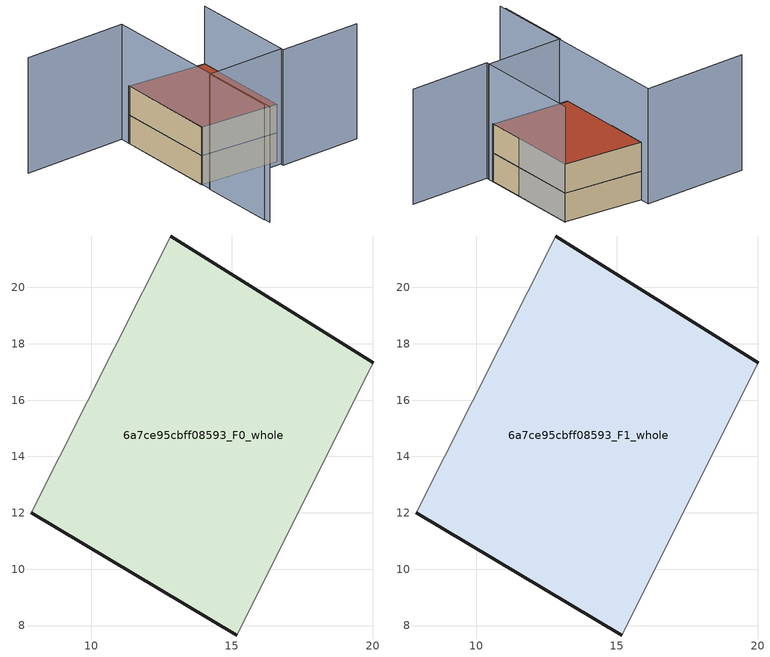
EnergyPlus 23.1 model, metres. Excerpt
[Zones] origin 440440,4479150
6a7ce95cbff08593_F0_whole
 floor ground (EU_floor_Construction): 15.18,7.67 20.01,17.33 12.83,21.83 7.89,12 z0
 wall outside (EU_wall_Construction): 12.83,21.83 20.01,17.33 / 15.18,7.67 7.89,12 z0:3
 wall adiabatic (EU_wall_Construction): 7.89,12 12.83,21.83 / 20.01,17.33 15.18,7.67 z0:3
6a7ce95cbff08593_F1_whole
 floor to 6a7ce95cbff08593_F0_whole (EU_floor_Construction): 15.18,7.67 20.01,17.33 12.82,21.83 7.88,12 z3
 wall outside (EU_wall_Construction): 12.83,21.83 20.01,17.33 / 15.18,7.67 7.89,12 z3:6
 wall adiabatic (EU_wall_Construction): 7.89,12 12.83,21.83 / 20.01,17.33 15.18,7.67 z3:6
 roof outside (EU_roof_Construction): 20.01,17.33 15.18,7.67 7.89,12 12.83,21.83 z6
shading: 3.7,3.64 7.34,10.91 / 7.34,10.91 14.92,7.12 / 3.26,27.72 13.28,22.75 / 13.28,22.75 3.5,3 / 22.65,2.92 14.78,6.86 / 14.78,6.86 20.01,17.33 z0:12
[Building]
EU S2 Campaign: North Axis=0; Terrain=City; Solar Distribution=FullExterior
[Site:Location]
Madrid: Latitude=40.5; Longitude=-3.5; Time Zone=1; Elevation=609
[SizingPeriod:WeatherFileDays]
AnnualSizingPeriod: Begin Month=1; Begin Day of Month=1; End Month=12; End Day of Month=31; Day of Week for Start Day=Monday; Use Weather File Daylight Saving Period=No; Use Weather File Rain and Snow Indicators=No
[MATERIAL]
EU_InternalMass_Material: Roughness=MediumRough; Thickness=0.1; Conductivity=1; Density=1800; Specific Heat=900; Thermal Absorptance=0.9; Solar Absorptance=0.7; Visible Absorptance=0.7
[MATERIAL:NOMASS] Roughness=MediumRough; Thermal Absorptance=0.9; Solar Absorptance=0.7; Visible Absorptance=0.7
Name | Thermal Resistance
EU_wall_NoMass | 1.60022
EU_roof_NoMass | 1.57597
EU_floor_NoMass | 0.470652
[CONSTRUCTION]
EU_wall_Construction: EU_wall_NoMass
EU_roof_Construction: EU_roof_NoMass
EU_floor_Construction: EU_floor_NoMass
EU_InternalMass_Construction: EU_InternalMass_Material
[ZONE] Type=1; Multiplier=1; Ceiling Height=autocalculate; Floor Area=autocalculate; Part of Total Floor Area=Yes
Name | Volume
6a7ce95cbff08593_F0_whole | 276.345
6a7ce95cbff08593_F1_whole | 276.346
[INTERNALMASS] Construction=EU_InternalMass_Construction; Surface Area=92.1152
Name | Zone or ZoneList
6a7ce95cbff08593_F0_whole_EU_InternalMass | 6a7ce95cbff08593_F0_whole
6a7ce95cbff08593_F1_whole_EU_InternalMass | 6a7ce95cbff08593_F1_whole
[OTHEREQUIPMENT] Fuel Type=Electricity; Design Level Calculation Method=Watts/Area; Power per Zone Floor Area=1; Fraction Latent=0; Fraction Radiant=0; Fraction Lost=0; Carbon Dioxide Generation Rate=0; EndUse Subcategory=EU_Step8_InternalGains
Name | Zone or ZoneList or Space or SpaceList | Schedule
EU_Step8_InternalGain_6a7ce95cbff08593_F0_whole_f000 | 6a7ce95cbff08593_F0_whole | EU_Step8_GainSchedule_6a7ce95cbff08593_F0_whole_f000
EU_Step8_InternalGain_6a7ce95cbff08593_F1_whole_f000 | 6a7ce95cbff08593_F1_whole | EU_Step8_GainSchedule_6a7ce95cbff08593_F1_whole_f000
[ZONEVENTILATION:DESIGNFLOWRATE] Schedule=EU_AlwaysOn; Design Flow Rate Calculation Method=AirChanges/Hour; Air Changes per Hour=0.480704; Ventilation Type=Natural; Fan Pressure Rise=0; Fan Total Efficiency=1; Constant Term Coefficient=1; Temperature Term Coefficient=0; Velocity Term Coefficient=0; Velocity Squared Term Coefficient=0; Minimum Indoor Temperature=-100; Maximum Indoor Temperature=100; Delta Temperature=-100; Minimum Outdoor Temperature=-100; Maximum Outdoor Temperature=100; Maximum Wind Speed=40
Name | Zone or ZoneList or Space or SpaceList
EU_ConstantAir_6a7ce95cbff08593_F0_whole | 6a7ce95cbff08593_F0_whole
EU_ConstantAir_6a7ce95cbff08593_F1_whole | 6a7ce95cbff08593_F1_whole
[HVACTEMPLATE:THERMOSTAT] Constant Heating Setpoint=20; Constant Cooling Setpoint=50
EU_HeatOnly_6a7ce95cbff08593_F0_whole; EU_HeatOnly_6a7ce95cbff08593_F1_whole
[HVACTEMPLATE:ZONE:IDEALLOADSAIRSYSTEM] System Availability Schedule=EU_AlwaysOn; Maximum Heating Supply Air Temperature=50; Minimum Cooling Supply Air Temperature=13; Maximum Heating Supply Air Humidity Ratio=0.0156; Minimum Cooling Supply Air Humidity Ratio=0.0077; Heating Limit=NoLimit; Cooling Limit=NoLimit; Heating Availability Schedule=EU_AlwaysOn; Cooling Availability Schedule=EU_CoolingOff; Dehumidification Control Type=ConstantSensibleHeatRatio; Cooling Sensible Heat Ratio=0.7; Dehumidification Setpoint=60; Humidification Control Type=None; Humidification Setpoint=30; Outdoor Air Method=None; Outdoor Air Flow Rate per Person=0.00944; Outdoor Air Flow Rate per Zone Floor Area=0; Outdoor Air Flow Rate per Zone=0; Demand Controlled Ventilation Type=None; Outdoor Air Economizer Type=NoEconomizer; Heat Recovery Type=None; Sensible Heat Recovery Effectiveness=0.7; Latent Heat Recovery Effectiveness=0.65
Name | Template Thermostat
6a7ce95cbff08593_F0_whole | EU_HeatOnly_6a7ce95cbff08593_F0_whole
6a7ce95cbff08593_F1_whole | EU_HeatOnly_6a7ce95cbff08593_F1_whole
[SIZING:ZONE] Zone Cooling Design Supply Air Temperature Input Method=SupplyAirTemperature; Zone Cooling Design Supply Air Temperature=13; Zone Heating Design Supply Air Temperature Input Method=SupplyAirTemperature; Zone Heating Design Supply Air Temperature=50; Zone Cooling Design Supply Air Humidity Ratio=0.008; Zone Heating Design Supply Air Humidity Ratio=0.008; Cooling Design Air Flow Method=DesignDay; Cooling Design Air Flow Rate=0; Cooling Minimum Air Flow per Zone Floor Area=0.000762; Cooling Minimum Air Flow=0; Cooling Minimum Air Flow Fraction=0.2; Heating Design Air Flow Method=DesignDay; Heating Design Air Flow Rate=0; Heating Maximum Air Flow per Zone Floor Area=0.002032; Heating Maximum Air Flow=0.141576; Heating Maximum Air Flow Fraction=0.3; Account for Dedicated Outdoor Air System=No; Dedicated Outdoor Air System Control Strategy=NeutralSupplyAir; Dedicated Outdoor Air Low Setpoint Temperature for Design=autosize; Dedicated Outdoor Air High Setpoint Temperature for Design=autosize; Zone Load Sizing Method=Sensible Load Only No Latent Load; Zone Latent Cooling Design Supply Air Humidity Ratio Input Method=HumidityRatioDifference; Zone Cooling Design Supply Air Humidity Ratio Difference=0.005; Zone Latent Heating Design Supply Air Humidity Ratio Input Method=HumidityRatioDifference; Zone Humidification Design Supply Air Humidity Ratio Difference=0.005
6a7ce95cbff08593_F0_whole; 6a7ce95cbff08593_F1_whole
[SCHEDULE:CONSTANT]
Name | Hourly Value
EU_AlwaysOn | 1
EU_CoolingOff | 0
[SCHEDULE:FILE] Column Number=1; Rows to Skip at Top=0; Number of Hours of Data=8760; Column Separator=Comma; Interpolate to Timestep=No; Minutes per Item=60; Adjust Schedule for Daylight Savings=Yes
Name | File
EU_Step8_GainSchedule_6a7ce95cbff08593_F0_whole_f000 | ../../schedules/6a7ce95cbff08593/6a7ce95cbff08593_F0_whole_f000_gain.csv
EU_Step8_GainSchedule_6a7ce95cbff08593_F1_whole_f000 | ../../schedules/6a7ce95cbff08593/6a7ce95cbff08593_F1_whole_f000_gain.csv
